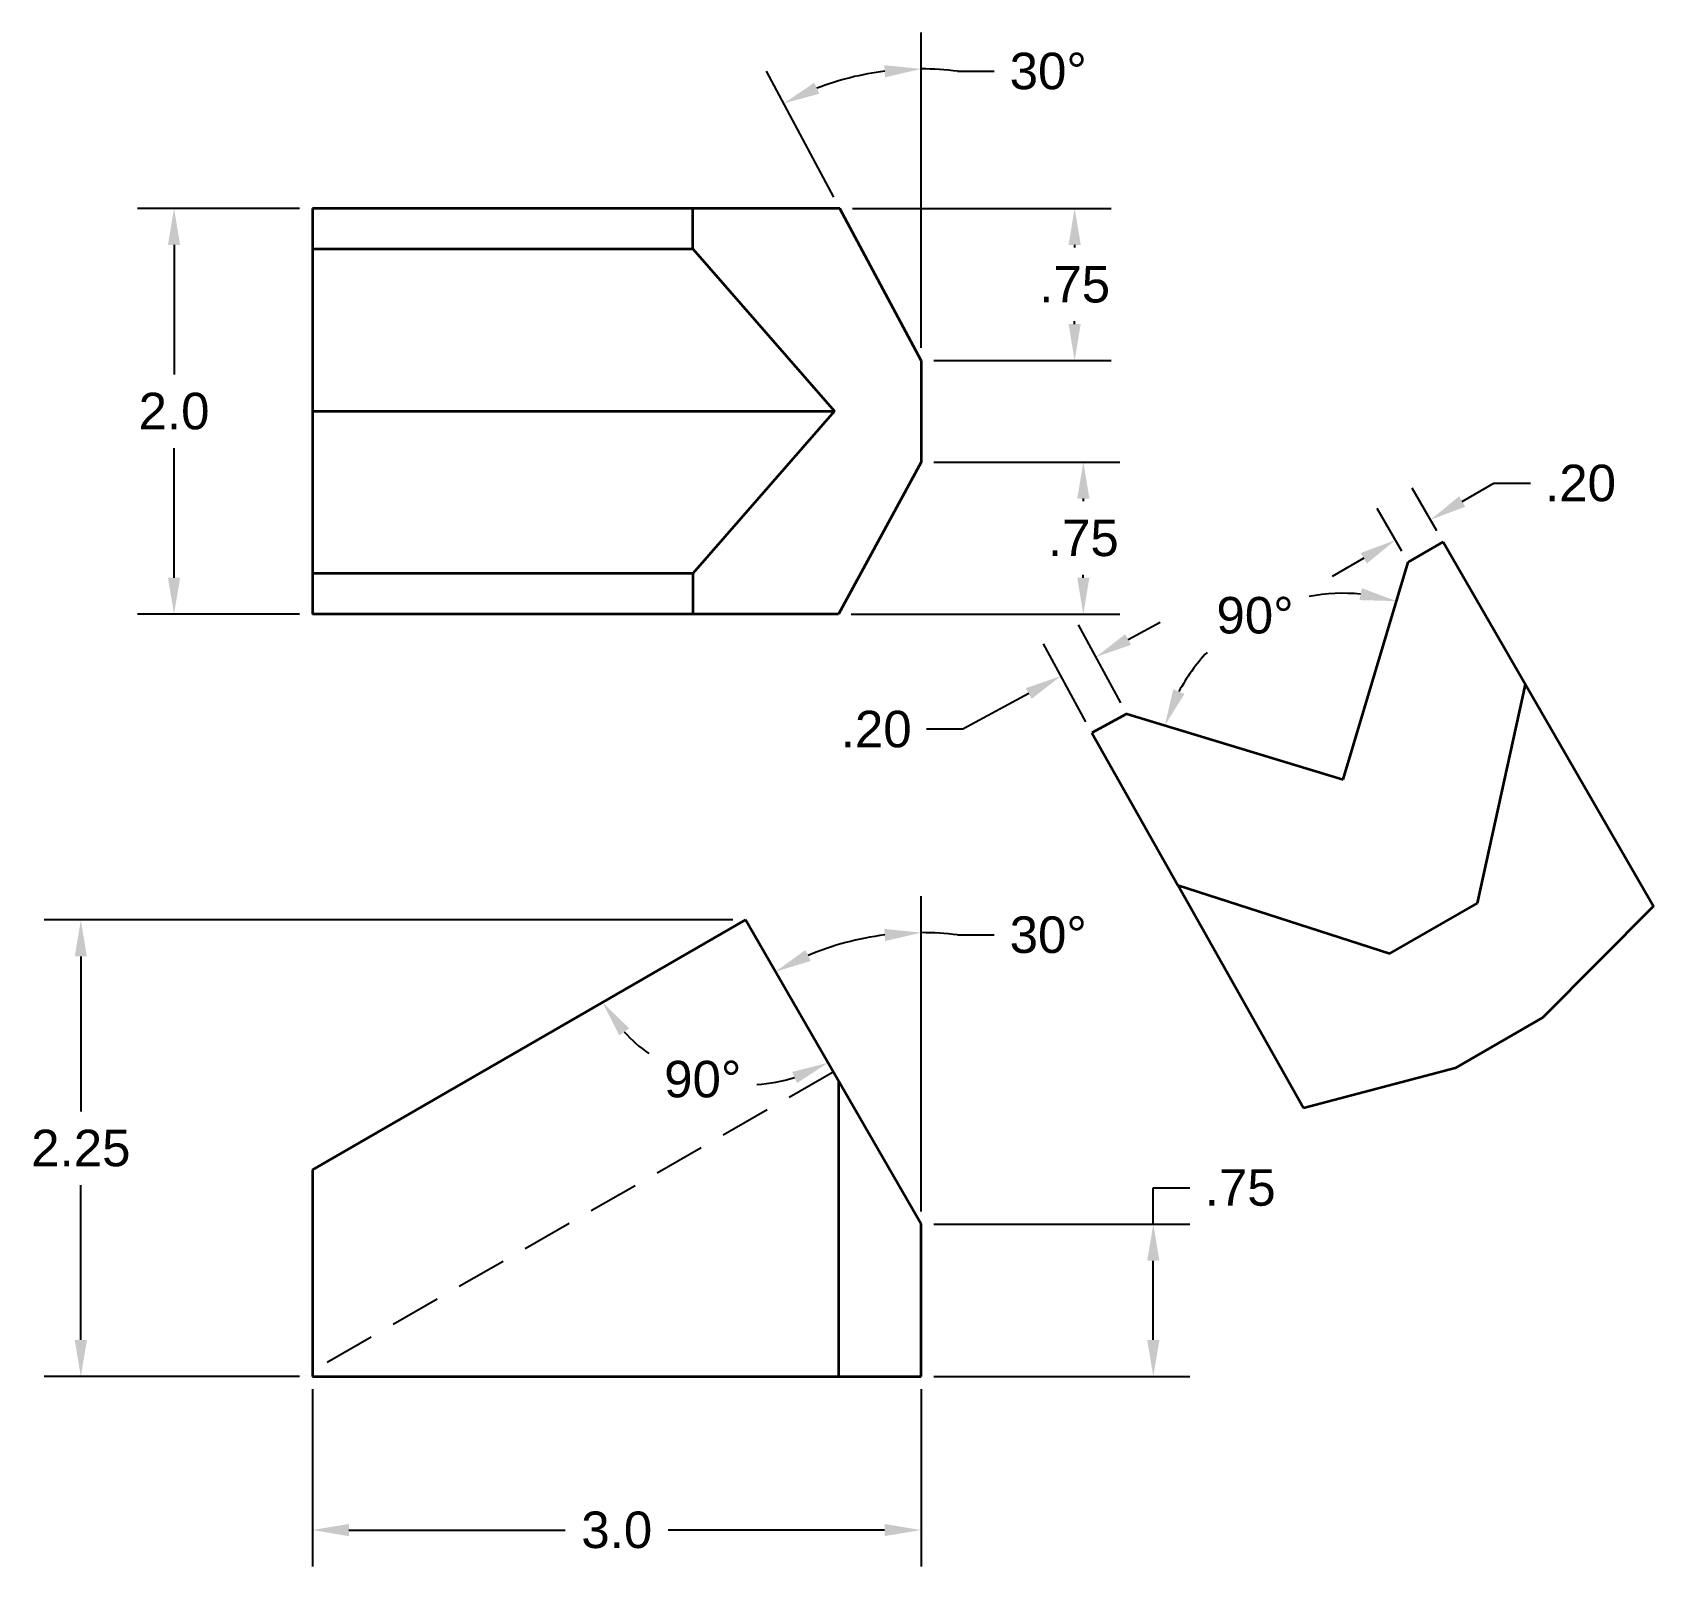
# Model space of a CAD drawing. Header units: inches. Extents: x 0.28 to 8.27, y 0.45 to 8.01.
import ezdxf

# ---------------------------------------------------------------- set-up
doc = ezdxf.new("R2010")
doc.units = ezdxf.units.IN
doc.header["$MEASUREMENT"] = 0
doc.linetypes.add('HIDDEN', pattern=[0.375, 0.25, -0.125])
doc.layers.add('Dimensions', color=6, linetype='Continuous')
doc.layers.add('Hidden_Lines', color=4, linetype='HIDDEN')
doc.layers.add('Object_Lines', color=5, linetype='Continuous', lineweight=35)
doc.styles.get("Standard").update_dxf_attribs({"font": 'arial.ttf'})
doc.dimstyles.get("Standard").update_dxf_attribs({"dimtxt": 0.18, "dimasz": 0.18, "dimexe": 0.18, "dimexo": 0.0625, "dimgap": 0.09, "dimtad": 0, "dimtih": 1, "dimtoh": 1, "dimdec": 4, "dimzin": 0, "dimdsep": 46, "dimtxsty": 'Standard', "dimcen": 0.09, "dimadec": 0, "dimazin": 0, "dimtfac": 1, "dimtdec": 4, "dimtofl": 0, "dimtmove": 0, "dimatfit": 3, "dimfxl": 1, "dimtolj": 1, "dimtzin": 0, "dimarcsym": 0})

# ---------------------------------------------------------------- blocks, each defined once
blk = doc.blocks.new('*D1')
at = {"layer": 'Defpoints', "color": 0, "transparency": 16777216}
for p in [(1.6592, 7.1433), (0.9777, 5.1433), (1.6592, 5.1433)]:
    blk.add_point(p, dxfattribs=at)
at = {"layer": 'Dimensions', "color": 0, "lineweight": -2, "transparency": 16777216}
for p, q in [((1.5967, 7.1433), (0.7977, 7.1433)), ((0.9777, 6.9633), (0.9777, 6.3252)), ((0.9777, 5.3233), (0.9777, 5.9614)), ((1.5967, 5.1433), (0.7977, 5.1433))]:
    blk.add_line(p, q, dxfattribs=at)
at = {"layer": 'Dimensions', "color": 0, "transparency": 16777216}
for points in [[(0.9477, 6.9633), (1.0077, 6.9633), (0.9777, 7.1433)], [(0.9477, 5.3233), (1.0077, 5.3233), (0.9777, 5.1433)]]:
    blk.add_solid(points, dxfattribs=at)
at = {"layer": 'Dimensions', "color": 0, "transparency": 16777216, "insert": (0.9777, 6.1433), "char_height": 0.18, "attachment_point": 5}
blk.add_mtext('\\A1;2.0', dxfattribs=at)
blk = doc.blocks.new('*D2')
at = {"layer": 'Defpoints', "color": 0, "transparency": 16777216}
for p in [(4.258, 7.1433), (4.6592, 6.3933), (5.4156, 6.3933)]:
    blk.add_point(p, dxfattribs=at)
at = {"layer": 'Dimensions', "color": 0, "lineweight": -2, "transparency": 16777216}
for p, q in [((4.3205, 7.1433), (5.5956, 7.1433)), ((5.4156, 6.9633), (5.4156, 6.9498)), ((5.4156, 6.5733), (5.4156, 6.5868)), ((4.7217, 6.3933), (5.5956, 6.3933))]:
    blk.add_line(p, q, dxfattribs=at)
at = {"layer": 'Dimensions', "color": 0, "transparency": 16777216}
for points in [[(5.3856, 6.9633), (5.4456, 6.9633), (5.4156, 7.1433)], [(5.3856, 6.5733), (5.4456, 6.5733), (5.4156, 6.3933)]]:
    blk.add_solid(points, dxfattribs=at)
at = {"layer": 'Dimensions', "color": 0, "transparency": 16777216, "insert": (5.4156, 6.7683), "char_height": 0.18, "attachment_point": 5}
blk.add_mtext('\\A1;.75', dxfattribs=at)
blk = doc.blocks.new('*D3')
at = {"layer": 'Defpoints', "color": 0, "transparency": 16777216}
for p in [(4.1969, 7.7541), (4.258, 7.1433), (4.6592, 6.3933), (4.6592, 6.3933), (4.6592, 5.8933)]:
    blk.add_point(p, dxfattribs=at)
at = {"layer": 'Dimensions', "color": 0, "lineweight": -2, "transparency": 16777216}
for p, q in [((4.6592, 6.4558), (4.6592, 8.0105)), ((4.2285, 7.1984), (3.8964, 7.8193)), ((4.8389, 7.8192), (5.0189, 7.8192))]:
    blk.add_line(p, q, dxfattribs=at)
for start, end in [(82.81932, 90), (97.18068, 110.96375)]:
    blk.add_arc((4.6592, 6.3933), 1.4372, start, end, dxfattribs=at)
at = {"layer": 'Dimensions', "color": 0, "transparency": 16777216}
for points in [[(4.4777, 7.8491), (4.4815, 7.7893), (4.6592, 7.8305)], [(4.1575, 7.7081), (4.1326, 7.7626), (3.9813, 7.6605)]]:
    blk.add_solid(points, dxfattribs=at)
at = {"layer": 'Dimensions', "color": 0, "transparency": 16777216, "insert": (5.2854, 7.8192), "char_height": 0.18, "width": 0.530872, "attachment_point": 5}
blk.add_mtext('\\A1;30°', dxfattribs=at)
blk = doc.blocks.new('*D4')
at = {"layer": 'Defpoints', "color": 0, "transparency": 16777216}
for p in [(4.6592, 5.8933), (5.4583, 5.8933), (4.2521, 5.1433)]:
    blk.add_point(p, dxfattribs=at)
at = {"layer": 'Dimensions', "color": 0, "lineweight": -2, "transparency": 16777216}
for p, q in [((4.7217, 5.8933), (5.6383, 5.8933)), ((5.4583, 5.7133), (5.4583, 5.6998)), ((5.4583, 5.3233), (5.4583, 5.3368)), ((4.3146, 5.1433), (5.6383, 5.1433))]:
    blk.add_line(p, q, dxfattribs=at)
at = {"layer": 'Dimensions', "color": 0, "transparency": 16777216}
for points in [[(5.4283, 5.7133), (5.4883, 5.7133), (5.4583, 5.8933)], [(5.4283, 5.3233), (5.4883, 5.3233), (5.4583, 5.1433)]]:
    blk.add_solid(points, dxfattribs=at)
at = {"layer": 'Dimensions', "color": 0, "transparency": 16777216, "insert": (5.4583, 5.5183), "char_height": 0.18, "attachment_point": 5}
blk.add_mtext('\\A1;.75', dxfattribs=at)
blk = doc.blocks.new('*D5')
at = {"layer": 'Defpoints', "color": 0, "transparency": 16777216}
for p in [(3.7935, 3.6363), (0.5184, 1.3863), (1.6592, 1.3863)]:
    blk.add_point(p, dxfattribs=at)
at = {"layer": 'Dimensions', "color": 0, "lineweight": -2, "transparency": 16777216}
for p, q in [((3.731, 3.6363), (0.3384, 3.6363)), ((0.5184, 3.4563), (0.5184, 2.6932)), ((0.5184, 1.5663), (0.5184, 2.3294)), ((1.5967, 1.3863), (0.3384, 1.3863))]:
    blk.add_line(p, q, dxfattribs=at)
at = {"layer": 'Dimensions', "color": 0, "transparency": 16777216}
for points in [[(0.4884, 3.4563), (0.5484, 3.4563), (0.5184, 3.6363)], [(0.4884, 1.5663), (0.5484, 1.5663), (0.5184, 1.3863)]]:
    blk.add_solid(points, dxfattribs=at)
at = {"layer": 'Dimensions', "color": 0, "transparency": 16777216, "insert": (0.5184, 2.5113), "char_height": 0.18, "attachment_point": 5}
blk.add_mtext('\\A1;2.25', dxfattribs=at)
blk = doc.blocks.new('*D6')
at = {"layer": 'Defpoints', "color": 0, "transparency": 16777216}
for p in [(1.6592, 1.3863), (4.6592, 1.3863), (4.6592, 0.6296)]:
    blk.add_point(p, dxfattribs=at)
at = {"layer": 'Dimensions', "color": 0, "lineweight": -2, "transparency": 16777216}
for p, q in [((1.6592, 1.3238), (1.6592, 0.4496)), ((4.6592, 1.3238), (4.6592, 0.4496)), ((1.8392, 0.6296), (2.9057, 0.6296)), ((4.4792, 0.6296), (3.4127, 0.6296))]:
    blk.add_line(p, q, dxfattribs=at)
at = {"layer": 'Dimensions', "color": 0, "transparency": 16777216}
for points in [[(1.8392, 0.6596), (1.8392, 0.5996), (1.6592, 0.6296)], [(4.4792, 0.6596), (4.4792, 0.5996), (4.6592, 0.6296)]]:
    blk.add_solid(points, dxfattribs=at)
at = {"layer": 'Dimensions', "color": 0, "transparency": 16777216, "insert": (3.1592, 0.6296), "char_height": 0.18, "attachment_point": 5}
blk.add_mtext('\\A1;3.0', dxfattribs=at)
blk = doc.blocks.new('*D7')
at = {"layer": 'Defpoints', "color": 0, "transparency": 16777216}
for p in [(4.6592, 2.1368), (5.8032, 2.1368), (4.6592, 1.3863)]:
    blk.add_point(p, dxfattribs=at)
at = {"layer": 'Dimensions', "color": 0, "lineweight": -2, "transparency": 16777216}
for p, q in [((5.8032, 2.1368), (5.8032, 2.3168)), ((5.8032, 2.3168), (5.9832, 2.3168)), ((4.7217, 2.1368), (5.9832, 2.1368)), ((5.8032, 1.5663), (5.8032, 1.9568)), ((4.7217, 1.3863), (5.9832, 1.3863))]:
    blk.add_line(p, q, dxfattribs=at)
at = {"layer": 'Dimensions', "color": 0, "transparency": 16777216}
for points in [[(5.7732, 1.9568), (5.8332, 1.9568), (5.8032, 2.1368)], [(5.7732, 1.5663), (5.8332, 1.5663), (5.8032, 1.3863)]]:
    blk.add_solid(points, dxfattribs=at)
at = {"layer": 'Dimensions', "color": 0, "transparency": 16777216, "insert": (6.2315, 2.3168), "char_height": 0.18, "attachment_point": 5}
blk.add_mtext('\\A1;.75', dxfattribs=at)
blk = doc.blocks.new('*D8')
at = {"layer": 'Defpoints', "color": 0, "transparency": 16777216}
for p in [(7.0588, 5.4), (6.5279, 5.2217), (5.6732, 4.6522), (6.7387, 4.3278), (6.7387, 4.3278)]:
    blk.add_point(p, dxfattribs=at)
at = {"layer": 'Dimensions', "color": 0, "lineweight": -2, "transparency": 16777216}
for start, end in [(84.62212, 100.52104), (136.91578, 151.8168)]:
    blk.add_arc((6.7387, 4.3278), 0.9184, start, end, dxfattribs=at)
at = {"layer": 'Dimensions', "color": 0, "transparency": 16777216}
for points in [[(6.8305, 5.2716), (6.819, 5.2127), (7.0015, 5.2078)], [(5.9569, 4.75), (5.9015, 4.7731), (5.8601, 4.5953)]]:
    blk.add_solid(points, dxfattribs=at)
at = {"layer": 'Dimensions', "color": 0, "transparency": 16777216, "insert": (6.3044, 5.137), "char_height": 0.18, "attachment_point": 5}
blk.add_mtext('\\A1;90°', dxfattribs=at)
blk = doc.blocks.new('*D9')
at = {"layer": 'Defpoints', "color": 0, "transparency": 16777216}
for p in [(5.5208, 4.9326), (5.6732, 4.6522), (5.5, 4.558)]:
    blk.add_point(p, dxfattribs=at)
at = {"layer": 'Dimensions', "color": 0, "lineweight": -2, "transparency": 16777216}
for p, q in [((5.6433, 4.7071), (5.4348, 5.0907)), ((5.6789, 5.0186), (5.837, 5.1046)), ((5.4701, 4.6129), (5.2616, 4.9965)), ((5.1894, 4.7524), (4.8651, 4.576)), ((4.8651, 4.576), (4.6851, 4.576))]:
    blk.add_line(p, q, dxfattribs=at)
at = {"layer": 'Dimensions', "color": 0, "transparency": 16777216}
for points in [[(5.6646, 5.0449), (5.6932, 4.9922), (5.5208, 4.9326)], [(5.1751, 4.7787), (5.2038, 4.726), (5.3475, 4.8384)]]:
    blk.add_solid(points, dxfattribs=at)
at = {"layer": 'Dimensions', "color": 0, "transparency": 16777216, "insert": (4.4377, 4.576), "char_height": 0.18, "attachment_point": 5}
blk.add_mtext('\\A1;.20', dxfattribs=at)
blk = doc.blocks.new('*D10')
at = {"layer": 'Defpoints', "color": 0, "transparency": 16777216}
for p in [(7.1693, 5.6087), (7.2321, 5.5), (7.0588, 5.4)]:
    blk.add_point(p, dxfattribs=at)
at = {"layer": 'Dimensions', "color": 0, "lineweight": -2, "transparency": 16777216}
for p, q in [((7.2008, 5.5541), (7.0793, 5.7646)), ((7.3252, 5.6987), (7.4811, 5.7887)), ((7.4811, 5.7887), (7.6611, 5.7887)), ((7.0276, 5.4541), (6.9061, 5.6646)), ((6.8402, 5.4187), (6.6843, 5.3287))]:
    blk.add_line(p, q, dxfattribs=at)
at = {"layer": 'Dimensions', "color": 0, "transparency": 16777216}
for points in [[(7.3102, 5.7247), (7.3402, 5.6727), (7.1693, 5.6087)], [(6.8252, 5.4447), (6.8552, 5.3927), (6.9961, 5.5087)]]:
    blk.add_solid(points, dxfattribs=at)
at = {"layer": 'Dimensions', "color": 0, "transparency": 16777216, "insert": (7.9084, 5.7887), "char_height": 0.18, "attachment_point": 5}
blk.add_mtext('\\A1;.20', dxfattribs=at)
blk = doc.blocks.new('*D11')
at = {"layer": 'Defpoints', "color": 0, "transparency": 16777216}
for p in [(3.7935, 3.6363), (4.1678, 3.4871), (4.6592, 2.1368), (4.6592, 2.1368), (4.6592, 1.3863)]:
    blk.add_point(p, dxfattribs=at)
at = {"layer": 'Dimensions', "color": 0, "lineweight": -2, "transparency": 16777216}
for p, q in [((4.6592, 2.1993), (4.6592, 3.7537)), ((4.8389, 3.5625), (5.0189, 3.5625))]:
    blk.add_line(p, q, dxfattribs=at)
for start, end in [(97.18182, 112.81818), (82.81818, 90)]:
    blk.add_arc((4.6592, 2.1368), 1.437, start, end, dxfattribs=at)
at = {"layer": 'Dimensions', "color": 0, "transparency": 16777216}
for points in [[(4.4777, 3.5924), (4.4815, 3.5325), (4.6592, 3.5737)], [(4.1153, 3.4344), (4.0886, 3.4881), (3.9407, 3.3812)]]:
    blk.add_solid(points, dxfattribs=at)
at = {"layer": 'Dimensions', "color": 0, "transparency": 16777216, "insert": (5.2854, 3.5625), "char_height": 0.18, "attachment_point": 5}
blk.add_mtext('\\A1;30°', dxfattribs=at)
blk = doc.blocks.new('*D12')
at = {"layer": 'Defpoints', "color": 0, "transparency": 16777216}
for p in [(3.7935, 3.6363), (3.7935, 3.6363), (3.3869, 2.9321), (1.6592, 2.4041), (4.6592, 2.1368)]:
    blk.add_point(p, dxfattribs=at)
at = {"layer": 'Dimensions', "color": 0, "lineweight": -2, "transparency": 16777216}
for start, end in [(222.7097, 234.08049), (273.95713, 287.2903)]:
    blk.add_arc((3.7935, 3.6363), 0.8131, start, end, dxfattribs=at)
at = {"layer": 'Dimensions', "color": 0, "transparency": 16777216}
for points in [[(3.1718, 3.067), (3.2201, 3.1026), (3.0893, 3.2298)], [(4.0231, 2.8874), (4.0472, 2.8325), (4.2, 2.9321)]]:
    blk.add_solid(points, dxfattribs=at)
at = {"layer": 'Dimensions', "color": 0, "transparency": 16777216, "insert": (3.583, 2.8509), "char_height": 0.18, "attachment_point": 5}
blk.add_mtext('\\A1;90°', dxfattribs=at)

msp = doc.modelspace()

# ---------------------------------------------------------------- linework, layer by layer
at = {"layer": 'Hidden_Lines'}
msp.add_line((4.22634, 2.88654), (1.62412, 1.39372), dxfattribs=at)
at = {"layer": 'Object_Lines'}
for p, q in [((4.25801, 7.14329), (1.65922, 7.14329)), ((1.65922, 7.14329), (1.65922, 5.14329)), ((3.53422, 6.94329), (3.53422, 7.14329)), ((4.65922, 6.39329), (4.25801, 7.14329)), ((1.65922, 6.94329), (3.53422, 6.94329)), ((3.53422, 6.94329), (4.23223, 6.14329)), ((4.65922, 6.39329), (4.65922, 5.89329)), ((1.65922, 6.14329), (4.23223, 6.14329)), ((4.23223, 6.14329), (3.53422, 5.34329)), ((4.65922, 5.89329), (4.25208, 5.14329)), ((7.23205, 5.5), (7.05885, 5.4)), ((7.23205, 5.5), (8.26834, 3.7051)), ((6.73868, 4.3278), (7.05885, 5.4)), ((3.53422, 5.34329), (1.65922, 5.34329)), ((3.53422, 5.34329), (3.53422, 5.14329)), ((4.25208, 5.14329), (1.65922, 5.14329)), ((7.39993, 3.71912), (7.63803, 4.79683)), ((5.67321, 4.65224), (5.5, 4.55804)), ((5.67321, 4.65224), (6.73868, 4.3278)), ((5.5, 4.55804), (5.924, 3.80724)), ((5.924, 3.80724), (6.96928, 3.47048)), ((6.54393, 2.70951), (5.924, 3.80724)), ((6.96928, 3.47048), (7.39993, 3.71912)), ((8.26834, 3.7051), (7.72286, 3.15511)), ((3.79346, 3.63631), (1.65922, 2.40411)), ((4.65922, 2.13677), (3.79346, 3.63631)), ((7.72286, 3.15511), (7.29109, 2.90582)), ((7.29109, 2.90582), (6.54393, 2.70951)), ((4.25208, 2.84195), (4.25208, 1.38631)), ((1.65922, 2.40411), (1.65922, 1.38631)), ((4.65922, 1.38631), (4.65922, 2.13677)), ((1.65922, 1.38631), (4.65922, 1.38631))]:
    msp.add_line(p, q, dxfattribs=at)

# ---------------------------------------------------------------- dimensions: what is measured, and where the dimension line sits
at = {"layer": 'Dimensions'}
dim = msp.add_angular_dim_2l(base=(4.19694, 7.7541), line1=((4.65922, 6.39329), (4.25801, 7.14329)), line2=((4.65922, 6.39329), (4.65922, 5.89329)), text='30°', dimstyle='Standard', dxfattribs=at)
dim.commit()
dim.dimension.update_dxf_attribs({"geometry": '*D3', "text_midpoint": (5.28537, 7.81921)})
for base, p1, p2, text, picture, middle in [((0.9777, 5.14329), (1.65922, 7.14329), (1.65922, 5.14329), '2.0', '*D1', (0.9777, 6.14329)), ((0.51842, 1.38631), (3.79346, 3.63631), (1.65922, 1.38631), '2.25', '*D5', (0.51842, 2.51131)), ((5.80321, 2.13677), (4.65922, 1.38631), (4.65922, 2.13677), '.75', '*D7', (6.23154, 2.31677))]:
    dim = msp.add_linear_dim(base=base, p1=p1, p2=p2, angle=90, text=text, dimstyle='Standard', dxfattribs=at)
    dim.commit()
    dim.dimension.update_dxf_attribs({"geometry": picture, "text_midpoint": middle})
for base, p1, p2, angle, text, picture, middle, dimtype in [((5.41558, 6.39329), (4.25801, 7.14329), (4.65922, 6.39329), 90, '.75', '*D2', (5.41558, 6.76829), 160), ((5.45829, 5.89329), (4.25208, 5.14329), (4.65922, 5.89329), 90, '.75', '*D4', (5.45829, 5.51829), 160), ((5.52075, 4.93256), (5.5, 4.55804), (5.67321, 4.65224), 28.539104, '.20', '*D9', (4.43774, 4.57598), 161)]:
    dim = msp.add_linear_dim(base=base, p1=p1, p2=p2, angle=angle, text=text, dimstyle='Standard', dxfattribs=at)
    dim.commit()
    dim.dimension.update_dxf_attribs({"geometry": picture, "text_midpoint": middle, "dimtype": dimtype})
dim = msp.add_aligned_dim(p1=(7.05885, 5.4), p2=(7.23205, 5.5), distance=0.12551, text='.20', dimstyle='Standard', dxfattribs=at)
dim.commit()
dim.dimension.update_dxf_attribs({"geometry": '*D10', "text_midpoint": (7.90841, 5.78869)})
for base, line1, line2, picture, middle in [((6.52786, 5.22165), ((6.73868, 4.3278), (7.05885, 5.4)), ((5.67321, 4.65224), (6.73868, 4.3278)), '*D8', (6.30443, 5.13702)), ((4.16775, 3.48707), ((4.65922, 2.13677), (3.79346, 3.63631)), ((4.65922, 1.38631), (4.65922, 2.13677)), '*D11', (5.28537, 3.56246)), ((3.3869, 2.93214), ((3.79346, 3.63631), (1.65922, 2.40411)), ((4.65922, 2.13677), (3.79346, 3.63631)), '*D12', (3.58301, 2.8509))]:
    dim = msp.add_angular_dim_2l(base=base, line1=line1, line2=line2, dimstyle='Standard', dxfattribs=at)
    dim.commit()
    dim.dimension.update_dxf_attribs({"geometry": picture, "text_midpoint": middle})
dim = msp.add_linear_dim(base=(4.65922, 0.62959), p1=(1.65922, 1.38631), p2=(4.65922, 1.38631), text='3.0', dimstyle='Standard', dxfattribs=at)
dim.commit()
dim.dimension.update_dxf_attribs({"geometry": '*D6', "text_midpoint": (3.15922, 0.62959)})

doc.saveas('drawing.dxf')
